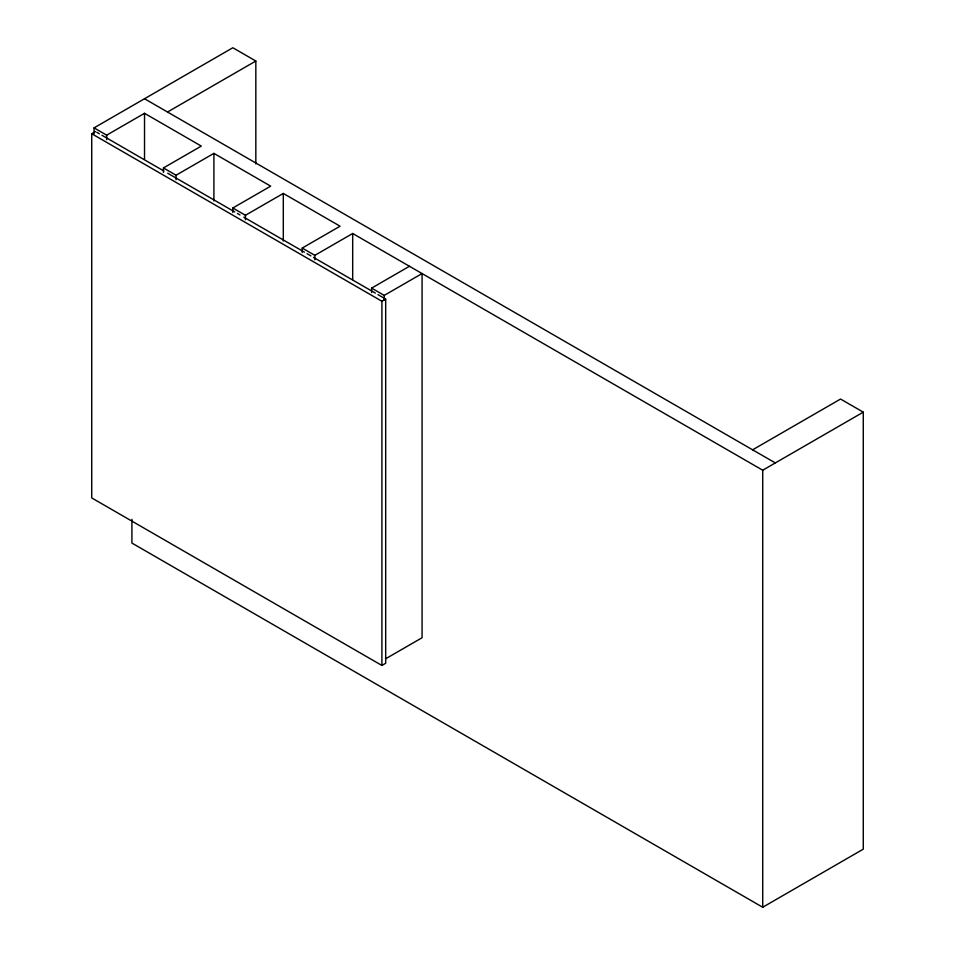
<?xml version="1.0" encoding="UTF-8"?>
<svg xmlns="http://www.w3.org/2000/svg" width="955" height="955" viewBox="0 0 955 955"><rect width="100%" height="100%" fill="white"/><g stroke="black" fill="none" stroke-linecap="round" stroke-linejoin="round"><path stroke-width="1.43" d="M94.056 133.819L94.056 127.875L232.841 47.75L255.833 61.025L255.833 163.95M377.941 294.606L385.689 299.07L385.689 663.271L381.905 665.456L91.728 497.925L91.728 133.736L95.512 131.551M94.056 127.875L106.674 135.156L144.527 113.311L201.29 146.091L163.448 167.937L163.448 172.401M167.519 112.022L255.833 61.025M163.448 167.937L176.066 175.219L213.908 153.373L270.683 186.153L232.829 207.999L232.829 212.464M232.829 207.999L245.447 215.281L283.301 193.435L340.076 226.204L302.222 248.061L302.222 252.514M302.222 248.061L314.84 255.343L352.682 233.498L762.711 470.218L863.272 412.154L863.272 849.162L762.711 907.25L131.909 543.061L131.909 519.281M371.614 292.576L371.614 288.124L409.456 266.266M371.614 288.124L384.22 295.405L422.074 273.548L422.074 637.749L385.486 658.866M91.728 133.736L381.905 301.255L385.689 299.07M752.612 449.817L840.555 399.047L863.272 412.154M144.527 98.747L775.329 462.936M96.801 132.291L99.38 133.784M101.97 135.264L163.866 171.005M167.734 173.237L234.799 211.962M237.377 213.443L239.956 214.935M243.823 217.167L304.442 252.168M307.021 253.66L310.888 255.892M313.467 257.373L375.363 293.113M762.711 470.218L762.711 907.25M384.22 295.405L384.22 299.87M381.905 301.255L381.905 665.456M352.682 233.498L352.682 279.576M314.84 255.343L314.84 259.808M283.301 193.435L283.301 240.994M245.447 215.281L245.447 219.746M213.908 153.373L213.908 200.944M176.066 175.219L176.066 179.683M144.527 113.311L144.527 159.39M106.674 135.156L106.674 139.621"/></g></svg>
